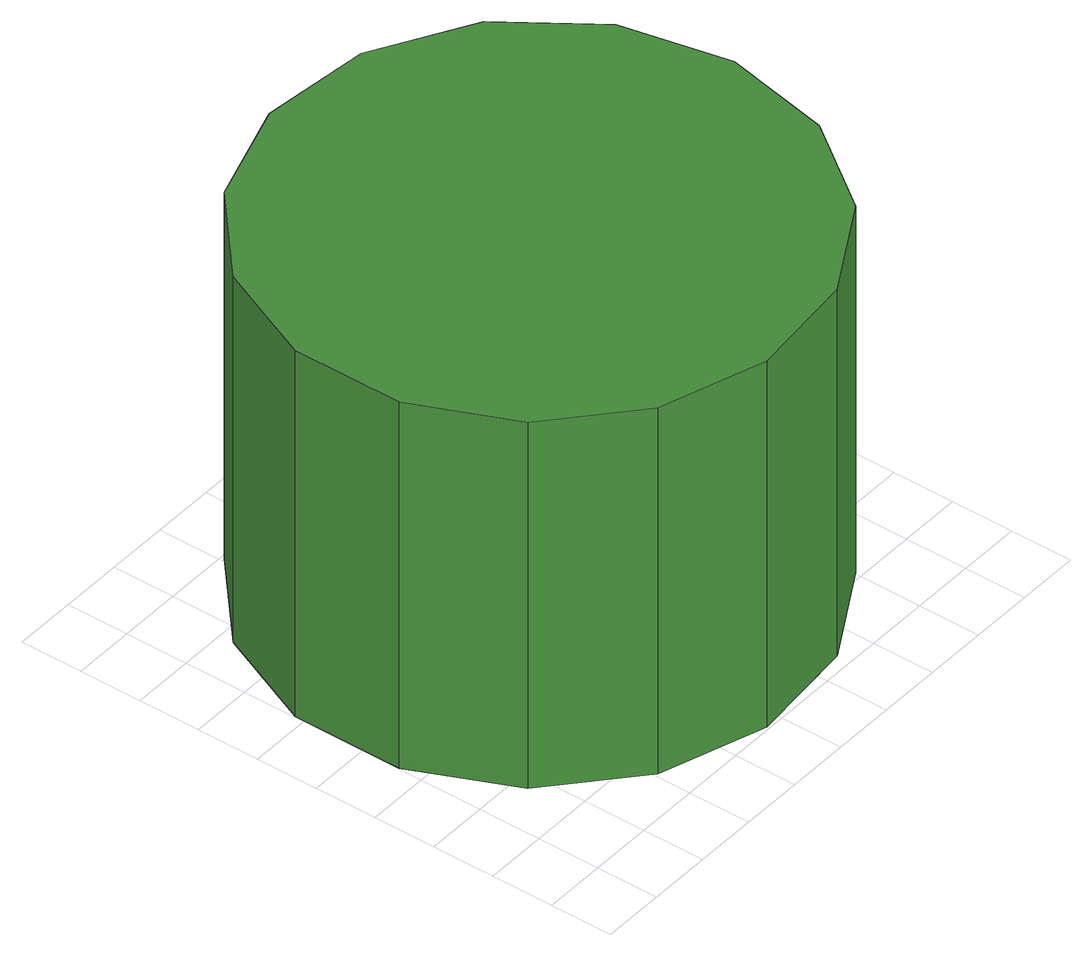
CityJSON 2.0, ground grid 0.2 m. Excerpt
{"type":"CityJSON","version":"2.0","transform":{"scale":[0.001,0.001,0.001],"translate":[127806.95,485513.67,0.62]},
"CityObjects":{
"tree1":{"type":"SolitaryVegetationObject","attributes":{"function":"something"},"geometry":[{"type":"MultiSurface","lod":"1","boundaries":[[[0,1,2,3,4,5,6,7,8,9,10,11,12,13,14]],[[15,16,17,18,19,20,21,22,23,24,25,26,27,28,29]],[[0,29,28,1]],[[1,28,27,2]],[[2,27,26,3]],[[3,26,25,4]],[[4,25,24,5]],[[5,24,23,6]],[[6,23,22,7]],[[7,22,21,8]],[[8,21,20,9]],[[9,20,19,10]],[[10,19,18,11]],[[11,18,17,12]],[[12,17,16,13]],[[13,16,15,14]],[[14,15,29,0]]]}]}
},
"vertices":[
[1688,854,1271],[1615,1200,1271],[1407,1486,1271],[1100,1663,1271],[749,1700,1271],[412,1591,1271],[149,1354,1271],[5,1031,1271],[5,677,1271],[149,354,1271],[412,117,1271],[749,8,1271],[1100,45,1271],[1407,222,1271],[1615,508,1271],[1615,508,1],[1407,222,1],[1100,45,1],[749,8,1],[412,117,1],[149,354,1],[5,677,1],[5,1031,1],[149,1354,1],[412,1591,1],[749,1700,1],[1100,1663,1],[1407,1486,1],[1615,1200,1],[1688,854,1]
]}
